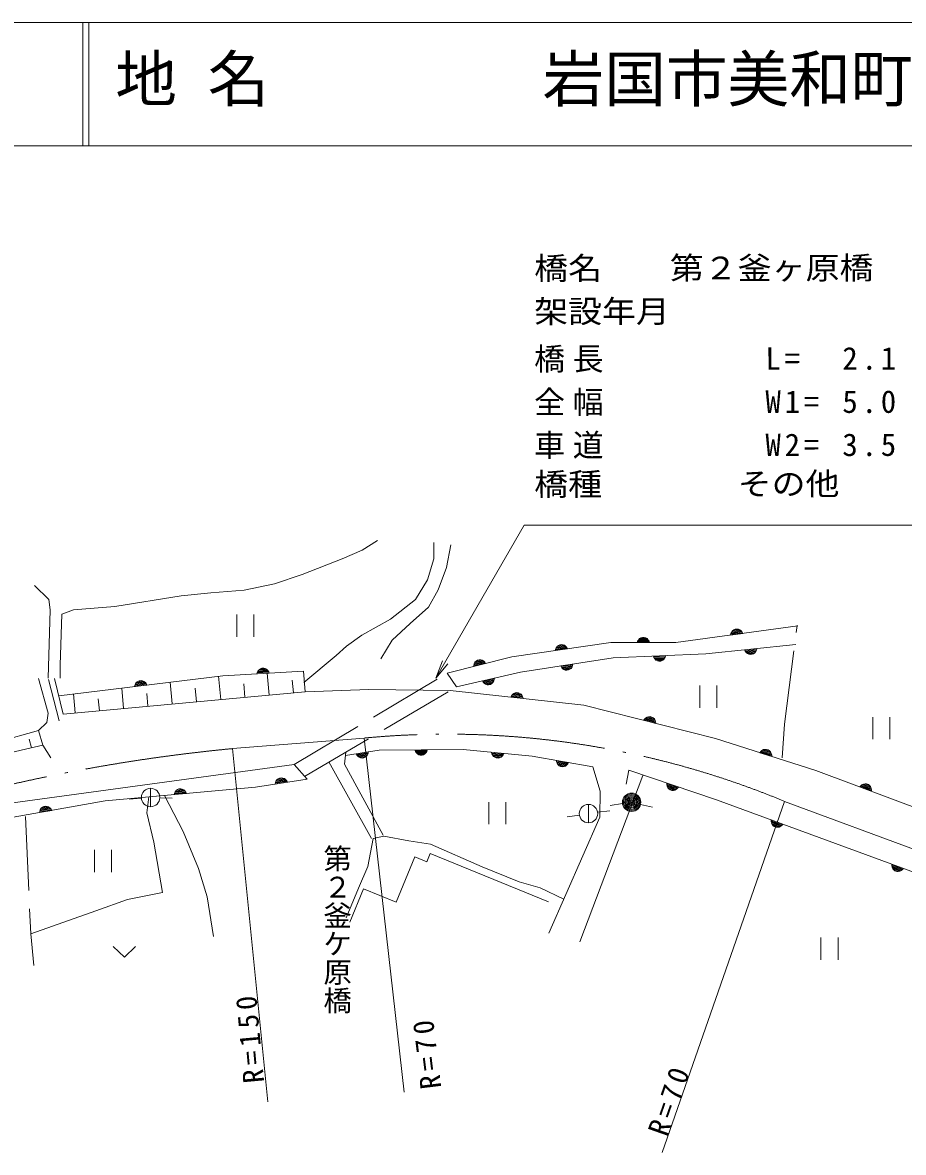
# Model space of a CAD drawing. Units: millimetres, scale not verified. Extents: x -625 to 708451, y -625 to 363079.
# Drawn here: x 391317 to 462732, y 271504 to 363079 of the extents above; entities that cross this region are included whole.
import ezdxf
from ezdxf.enums import TextEntityAlignment as Align

# ---------------------------------------------------------------- set-up
doc = ezdxf.new("R2010")
doc.units = ezdxf.units.MM
doc.header["$LTSCALE"] = 1000
doc.linetypes.add('DASHED', pattern=[7.5, 6, -1.5])
doc.linetypes.add('LONG_DASHED_DOTTED', pattern=[15.25, 12, -1.5, 0.25, -1.5])
doc.layers.add('S-SUV', color=7, linetype='Continuous', lineweight=13)
doc.styles.add('@ＭＳ ゴシック', font='')
doc.styles.add('ＭＳ ゴシック', font='')
doc.styles.get('@ＭＳ ゴシック').set_extended_font_data('@MS Gothic')
doc.styles.get('ＭＳ ゴシック').set_extended_font_data('MS Gothic')

# ---------------------------------------------------------------- blocks, each defined once
blk = doc.blocks.new('open_arrow')
at = {"color": 0, "linetype": 'Continuous', "lineweight": -2}
blk.add_lwpolyline([(7.5, 1.25), (0, 0), (7.5, -1.25)], dxfattribs=at)

msp = doc.modelspace()

# ---------------------------------------------------------------- linework, layer by layer
at = {"layer": 'S-SUV'}
for p, q in [((708451, 363079), (68451, 363079)), ((396201, 363079), (396201, 353079)), ((396701, 363079), (396701, 353079)), ((68451, 353079), (708451, 353079)), ((408689, 315092), (408689, 313292)), ((410071, 313292), (410071, 315092)), ((454166, 314179), (444276, 312823)), ((441339, 313145), (441449, 313205)), ((441449, 313205), (441567, 313243)), ((441829, 313198), (441457, 313198)), ((441567, 313243), (441722, 313243)), ((441722, 313243), (441839, 313205)), ((441839, 313205), (441949, 313145)), ((449716, 313569), (448726, 313433)), ((448726, 313433), (448750, 313552)), ((448742, 313498), (449683, 313627)), ((448750, 313552), (448793, 313657)), ((449650, 313686), (448758, 313563)), ((448787, 313630), (449602, 313742)), ((448793, 313657), (448875, 313779)), ((449549, 313798), (448828, 313699)), ((448875, 313779), (448976, 313853)), ((448879, 313769), (449478, 313851)), ((448976, 313853), (449087, 313906)), ((449353, 313897), (448984, 313847)), ((449087, 313906), (449241, 313927)), ((449241, 313927), (449362, 313906)), ((449362, 313906), (449479, 313862)), ((449479, 313862), (449591, 313766)), ((449591, 313766), (449664, 313677)), ((449664, 313677), (449716, 313569)), ((439012, 312823), (430997, 311666)), ((435500, 312316), (434510, 312173)), ((434510, 312173), (434533, 312293)), ((434526, 312239), (435466, 312374)), ((434533, 312293), (434576, 312397)), ((435432, 312433), (434541, 312304)), ((434570, 312371), (435384, 312489)), ((434576, 312397), (434657, 312520)), ((435330, 312544), (434610, 312440)), ((434657, 312520), (434757, 312595)), ((434661, 312511), (435259, 312597)), ((434757, 312595), (434868, 312649)), ((435134, 312642), (434766, 312589)), ((434868, 312649), (435021, 312671)), ((435021, 312671), (435143, 312651)), ((435143, 312651), (435261, 312607)), ((435261, 312607), (435373, 312512)), ((435373, 312512), (435446, 312424)), ((435446, 312424), (435500, 312316)), ((444276, 312823), (439012, 312823)), ((441144, 312823), (441184, 312938)), ((442144, 312823), (441144, 312823)), ((441169, 312885), (442119, 312885)), ((441184, 312938), (441242, 313035)), ((442094, 312948), (441194, 312948)), ((441232, 313010), (442054, 313010)), ((441242, 313035), (441339, 313145)), ((442009, 313073), (441282, 313073)), ((441342, 313135), (441947, 313135)), ((441949, 313145), (442047, 313035)), ((442047, 313035), (442107, 312938)), ((442107, 312938), (442144, 312823)), ((446709, 311906), (454006, 312663)), ((449860, 312233), (450855, 312336)), ((450836, 312271), (449892, 312173)), ((450855, 312336), (450827, 312218)), ((414110, 309587), (416750, 311787)), ((430997, 311666), (425733, 310350)), ((427996, 311238), (428583, 311385)), ((428083, 311332), (428188, 311397)), ((428454, 311417), (428092, 311327)), ((428188, 311397), (428338, 311435)), ((428338, 311435), (428462, 311427)), ((428462, 311427), (428583, 311395)), ((428583, 311395), (428704, 311312)), ((431675, 310430), (439212, 311587)), ((439212, 311587), (446709, 311906)), ((442461, 311725), (443460, 311767)), ((442503, 311612), (442461, 311725)), ((443437, 311704), (442488, 311663)), ((442567, 311517), (442503, 311612)), ((442516, 311602), (443415, 311640)), ((443380, 311576), (442559, 311541)), ((442669, 311411), (442567, 311517)), ((442606, 311481), (443333, 311512)), ((442782, 311356), (442669, 311411)), ((443276, 311447), (442671, 311421)), ((442901, 311323), (442782, 311356)), ((442791, 311364), (443164, 311379)), ((443171, 311372), (443056, 311330)), ((443279, 311437), (443171, 311372)), ((443371, 311551), (443279, 311437)), ((443425, 311651), (443371, 311551)), ((443460, 311767), (443425, 311651)), ((449909, 312122), (449860, 312233)), ((449979, 312032), (449909, 312122)), ((449923, 312114), (450818, 312207)), ((450787, 312141), (449969, 312056)), ((450087, 311932), (449979, 312032)), ((450020, 311998), (450744, 312073)), ((450203, 311884), (450087, 311932)), ((450691, 312005), (450089, 311942)), ((450324, 311859), (450203, 311884)), ((450212, 311892), (450583, 311931)), ((450478, 311875), (450324, 311859)), ((450591, 311924), (450478, 311875)), ((450694, 311995), (450591, 311924)), ((450780, 312115), (450694, 311995)), ((450827, 312218), (450780, 312115)), ((407545, 310140), (414083, 310513)), ((410348, 310415), (410400, 310516)), ((411256, 310477), (410358, 310426)), ((410391, 310490), (411213, 310537)), ((410400, 310516), (410491, 310631)), ((411164, 310597), (410438, 310555)), ((410491, 310631), (410597, 310697)), ((410494, 310621), (411098, 310656)), ((410597, 310697), (410713, 310741)), ((410977, 310711), (410605, 310690)), ((410713, 310741), (410867, 310750)), ((410867, 310750), (410987, 310720)), ((410987, 310720), (411100, 310666)), ((411100, 310666), (411204, 310562)), ((411204, 310562), (411269, 310468)), ((411269, 310468), (411313, 310355)), ((414237, 308840), (414083, 310513)), ((428850, 311130), (427880, 310887)), ((427880, 310887), (427891, 311008)), ((427889, 310954), (428811, 311184)), ((427891, 311008), (427923, 311117)), ((428771, 311239), (427898, 311021)), ((427919, 311090), (428717, 311290)), ((427923, 311117), (427991, 311247)), ((428659, 311339), (427953, 311163)), ((427991, 311247), (428083, 311332)), ((428704, 311312), (428786, 311232)), ((428786, 311232), (428850, 311130)), ((434949, 310933), (435938, 311084)), ((435004, 310825), (434949, 310933)), ((435922, 311019), (434983, 310875)), ((435078, 310737), (435004, 310825)), ((435018, 310817), (435907, 310953)), ((435880, 310886), (435067, 310761)), ((435191, 310643), (435078, 310737)), ((435120, 310706), (435840, 310816)), ((435309, 310601), (435191, 310643)), ((435790, 310745), (435192, 310654)), ((435430, 310581), (435309, 310601)), ((435317, 310610), (435686, 310666)), ((435584, 310605), (435430, 310581)), ((435694, 310660), (435584, 310605)), ((435794, 310736), (435694, 310660)), ((435873, 310859), (435794, 310736)), ((435915, 310964), (435873, 310859)), ((435938, 311084), (435915, 310964)), ((443056, 311330), (442901, 311323)), ((393389, 307097), (392614, 309916)), ((393420, 309823), (394287, 306477)), ((393915, 309916), (394594, 307036)), ((394246, 308514), (407545, 310140)), ((400463, 309463), (401279, 309563)), ((400470, 309489), (400553, 309610)), ((401227, 309619), (400505, 309531)), ((400553, 309610), (400655, 309683)), ((400557, 309600), (401157, 309674)), ((400655, 309683), (400767, 309734)), ((401033, 309722), (400663, 309676)), ((400767, 309734), (400921, 309753)), ((400921, 309753), (401042, 309730)), ((401042, 309730), (401159, 309684)), ((401159, 309684), (401269, 309587)), ((401269, 309587), (401340, 309497)), ((403445, 307849), (403282, 309619)), ((407378, 308210), (407205, 310098)), ((410315, 310298), (410348, 310415)), ((411313, 310355), (410315, 310298)), ((410336, 310362), (411285, 310416)), ((411312, 308572), (411149, 310346)), ((413279, 308752), (413185, 309776)), ((425733, 310350), (426491, 309234)), ((426491, 309234), (431675, 310430)), ((428596, 309720), (429570, 309944)), ((428658, 309616), (428596, 309720)), ((429560, 309878), (428634, 309664)), ((428738, 309534), (428658, 309616)), ((428673, 309609), (429549, 309811)), ((429527, 309742), (428726, 309557)), ((428858, 309449), (428738, 309534)), ((428783, 309506), (429492, 309670)), ((429448, 309596), (428858, 309459)), ((429453, 309586), (429359, 309503)), ((429523, 309715), (429453, 309586)), ((429557, 309823), (429523, 309715)), ((429570, 309944), (429557, 309823)), ((394594, 307036), (414237, 308840)), ((395577, 307126), (395436, 308660)), ((399511, 307488), (399359, 309139)), ((401391, 309387), (400399, 309266)), ((400399, 309266), (400424, 309385)), ((400416, 309331), (401359, 309447)), ((400424, 309385), (400470, 309489)), ((401327, 309506), (400433, 309396)), ((401340, 309497), (401391, 309387)), ((401478, 307668), (401383, 308695)), ((405411, 308030), (405311, 309127)), ((409345, 308391), (409243, 309496)), ((414237, 308840), (419390, 309015)), ((419390, 309015), (425997, 308943)), ((425997, 308943), (436819, 307758)), ((428979, 309415), (428858, 309449)), ((429102, 309405), (428979, 309415)), ((428987, 309425), (429350, 309509)), ((429253, 309440), (429102, 309405)), ((429359, 309503), (429253, 309440)), ((431031, 308606), (431140, 308705)), ((431798, 308560), (431075, 308639)), ((431140, 308705), (431256, 308752)), ((431142, 308694), (431743, 308629)), ((431256, 308752), (431377, 308777)), ((431633, 308703), (431263, 308744)), ((431377, 308777), (431531, 308760)), ((431531, 308760), (431644, 308710)), ((431644, 308710), (431747, 308638)), ((431747, 308638), (431831, 308518)), ((446220, 309348), (446220, 307548)), ((447602, 307548), (447602, 309348)), ((397544, 307307), (397456, 308262)), ((430911, 308405), (430963, 308515)), ((431905, 308296), (430911, 308405)), ((430943, 308465), (431887, 308361)), ((430963, 308515), (431031, 308606)), ((431869, 308426), (430974, 308524)), ((431019, 308582), (431836, 308493)), ((431831, 308518), (431880, 308415)), ((431880, 308415), (431905, 308296)), ((436819, 307758), (447506, 305047)), ((393296, 306353), (393389, 307097)), ((441825, 306707), (441946, 306790)), ((441946, 306790), (442068, 306821)), ((441946, 306780), (442533, 306631)), ((442068, 306821), (442191, 306829)), ((442434, 306721), (442073, 306812)), ((442191, 306829), (442341, 306791)), ((442341, 306791), (442446, 306725)), ((460263, 306794), (460263, 304994)), ((461644, 304994), (461644, 306794)), ((392597, 305706), (393296, 306353)), ((441678, 306525), (441745, 306627)), ((442647, 306280), (441678, 306525)), ((441718, 306580), (442638, 306346)), ((441745, 306627), (441825, 306707)), ((442630, 306413), (441757, 306634)), ((441809, 306686), (442606, 306483)), ((442578, 306555), (441873, 306734)), ((442446, 306725), (442538, 306640)), ((442538, 306640), (442605, 306510)), ((442605, 306510), (442639, 306400)), ((442639, 306400), (442647, 306280)), ((385574, 303747), (392597, 305706)), ((392027, 304292), (391862, 304999)), ((392952, 304508), (392597, 305706)), ((419022, 305090), (422251, 276392)), ((447506, 305047), (455644, 302455)), ((392952, 304508), (385546, 302781)), ((393605, 303472), (392952, 304508)), ((408337, 304232), (411197, 275590)), ((417486, 303686), (420223, 304094)), ((420223, 304094), (427037, 304152)), ((423130, 304119), (424130, 304127)), ((423169, 304004), (423130, 304119)), ((424106, 304065), (423156, 304057)), ((424130, 304127), (424091, 304012)), ((427037, 304152), (432629, 303628)), ((451172, 304000), (451256, 304075)), ((451239, 304055), (452023, 303805)), ((451256, 304075), (451383, 304151)), ((451999, 303878), (451306, 304099)), ((451382, 304140), (451958, 303957)), ((451383, 304151), (451506, 304174)), ((451506, 304174), (451629, 304174)), ((451865, 304052), (451510, 304165)), ((451629, 304174), (451777, 304127)), ((451777, 304127), (451877, 304056)), ((451877, 304056), (451964, 303965)), ((419596, 296935), (416160, 303151)), ((417519, 303951), (417427, 302976)), ((418360, 303816), (419349, 303964)), ((418414, 303708), (418360, 303816)), ((419333, 303898), (418394, 303758)), ((418488, 303621), (418414, 303708)), ((418428, 303700), (419318, 303833)), ((419290, 303765), (418476, 303644)), ((418600, 303526), (418488, 303621)), ((418530, 303589), (419250, 303696)), ((418718, 303483), (418600, 303526)), ((419200, 303626), (418601, 303536)), ((418840, 303463), (418718, 303483)), ((418727, 303492), (419095, 303547)), ((418993, 303486), (418840, 303463)), ((419104, 303541), (418993, 303486)), ((419204, 303616), (419104, 303541)), ((419284, 303739), (419204, 303616)), ((419326, 303844), (419284, 303739)), ((419349, 303964), (419326, 303844)), ((423230, 303907), (423169, 304004)), ((423181, 303994), (424081, 304002)), ((424044, 303939), (423222, 303932)), ((423328, 303798), (423230, 303907)), ((423267, 303870), (423995, 303876)), ((423438, 303739), (423328, 303798)), ((423935, 303813), (423330, 303808)), ((423556, 303702), (423438, 303739)), ((423448, 303747), (423821, 303750)), ((423711, 303704), (423556, 303702)), ((423828, 303742), (423711, 303704)), ((423938, 303803), (423828, 303742)), ((424035, 303914), (423938, 303803)), ((424091, 304012), (424035, 303914)), ((429362, 303819), (429335, 303937)), ((429335, 303937), (430331, 303843)), ((430300, 303784), (429354, 303872)), ((429412, 303716), (429362, 303819)), ((429373, 303808), (430269, 303724)), ((430226, 303665), (429407, 303742)), ((429499, 303597), (429412, 303716)), ((429446, 303675), (430171, 303607)), ((429603, 303527), (429499, 303597)), ((430105, 303551), (429503, 303607)), ((429717, 303479), (429603, 303527)), ((429614, 303534), (429985, 303499)), ((429871, 303465), (429717, 303479)), ((429991, 303491), (429871, 303465)), ((430107, 303541), (429991, 303491)), ((430214, 303641), (430107, 303541)), ((430280, 303733), (430214, 303641)), ((430331, 303843), (430280, 303733)), ((432629, 303628), (437550, 302754)), ((434614, 303159), (434597, 303279)), ((434597, 303279), (435582, 303104)), ((435546, 303047), (434611, 303213)), ((434656, 303052), (434614, 303159)), ((434624, 303147), (435511, 302989)), ((451099, 303902), (451172, 304000)), ((452052, 303599), (451099, 303902)), ((451142, 303954), (452047, 303666)), ((452042, 303733), (451184, 304006)), ((451964, 303965), (452023, 303831)), ((452023, 303831), (452051, 303720)), ((452051, 303720), (452052, 303599)), ((387898, 299479), (413341, 302945)), ((413341, 302945), (414395, 301764)), ((417427, 302976), (420556, 297213)), ((435463, 302935), (434653, 303078)), ((434733, 302927), (434656, 303052)), ((434686, 303009), (435403, 302882)), ((434830, 302849), (434733, 302927)), ((435333, 302831), (434737, 302936)), ((434940, 302791), (434830, 302849)), ((434842, 302854), (435208, 302789)), ((435092, 302764), (434940, 302791)), ((435214, 302781), (435092, 302764)), ((435333, 302820), (435214, 302781)), ((435448, 302912), (435333, 302820)), ((435522, 302998), (435448, 302912)), ((435582, 303104), (435522, 302998)), ((437550, 302754), (438159, 300789)), ((440464, 302477), (440241, 301347)), ((440464, 302477), (447585, 300070)), ((455644, 302455), (479798, 293445)), ((410191, 301110), (414395, 301764)), ((412787, 301514), (411799, 301360)), ((411799, 301360), (411821, 301480)), ((411814, 301426), (412753, 301572)), ((411821, 301480), (411863, 301585)), ((412718, 301630), (411829, 301491)), ((411857, 301559), (412669, 301685)), ((411863, 301585), (411942, 301709)), ((412615, 301740), (411896, 301628)), ((411942, 301709), (412041, 301785)), ((411946, 301699), (412544, 301792)), ((412041, 301785), (412152, 301840)), ((412418, 301836), (412050, 301779)), ((412152, 301840), (412305, 301864)), ((412305, 301864), (412427, 301845)), ((412427, 301845), (412545, 301802)), ((412545, 301802), (412658, 301709)), ((412658, 301709), (412732, 301622)), ((412732, 301622), (412787, 301514)), ((441604, 302060), (436492, 288583)), ((443550, 301313), (443551, 301434)), ((443575, 301202), (443550, 301313)), ((443551, 301434), (444498, 301114)), ((444454, 301063), (443554, 301367)), ((443558, 301300), (444411, 301011)), ((459279, 301222), (459367, 301293)), ((459367, 301293), (459497, 301362)), ((460099, 301060), (459418, 301314)), ((459496, 301352), (460063, 301140)), ((459497, 301362), (459621, 301380)), ((459621, 301380), (459744, 301374)), ((459974, 301240), (459625, 301370)), ((459744, 301374), (459889, 301320)), ((459889, 301320), (459986, 301243)), ((398017, 299989), (410191, 301110)), ((401692, 301016), (401692, 299523)), ((403606, 300504), (403635, 300622)), ((404602, 300595), (403606, 300504)), ((403625, 300568), (404571, 300655)), ((403635, 300622), (403684, 300724)), ((404540, 300715), (403644, 300633)), ((403676, 300698), (404495, 300774)), ((403684, 300724), (403771, 300843)), ((404444, 300832), (403720, 300765)), ((403771, 300843), (403875, 300912)), ((403774, 300833), (404376, 300888)), ((403875, 300912), (403988, 300961)), ((404254, 300940), (403883, 300906)), ((403988, 300961), (404143, 300975)), ((404143, 300975), (404263, 300948)), ((404263, 300948), (404378, 300899)), ((404378, 300899), (404485, 300798)), ((404485, 300798), (404554, 300706)), ((404554, 300706), (404602, 300595)), ((438159, 300789), (438128, 298683)), ((443632, 301066), (443575, 301202)), ((444355, 300964), (443576, 301228)), ((443599, 301154), (444288, 300921)), ((443717, 300974), (443632, 301066)), ((444211, 300881), (443638, 301075)), ((443817, 300901), (443717, 300974)), ((443729, 300978), (444082, 300859)), ((443963, 300851), (443817, 300901)), ((444087, 300849), (443963, 300851)), ((444210, 300871), (444087, 300849)), ((444338, 300944), (444210, 300871)), ((444423, 301018), (444338, 300944)), ((444498, 301114), (444423, 301018)), ((459201, 301128), (459279, 301222)), ((460138, 300778), (459201, 301128)), ((459247, 301178), (460137, 300846)), ((460135, 300913), (459292, 301227)), ((459349, 301273), (460120, 300986)), ((459986, 301243), (460068, 301149)), ((460068, 301149), (460121, 301012)), ((460121, 301012), (460143, 300899)), ((460143, 300899), (460138, 300778)), ((388357, 298291), (398017, 299989)), ((392830, 299405), (392928, 299483)), ((392835, 299395), (393430, 299500)), ((392928, 299483), (393038, 299540)), ((393304, 299541), (392937, 299477)), ((393038, 299540), (393190, 299567)), ((393190, 299567), (393312, 299550)), ((393312, 299550), (393431, 299510)), ((393431, 299510), (393546, 299419)), ((400944, 300210), (399947, 300130)), ((402441, 300243), (403440, 300208)), ((429114, 299901), (429114, 298101)), ((430496, 298101), (430496, 299901)), ((437199, 299715), (437199, 298223)), ((439953, 299772), (438964, 299627)), ((441425, 299708), (442398, 299478)), ((443186, 271504), (453102, 299955)), ((447585, 300070), (467151, 292904)), ((393679, 299226), (392694, 299053)), ((392694, 299053), (392714, 299173)), ((392708, 299119), (393644, 299284)), ((392714, 299173), (392753, 299279)), ((393608, 299341), (392722, 299185)), ((392748, 299253), (393558, 299395)), ((392753, 299279), (392830, 299405)), ((393503, 299449), (392786, 299323)), ((393546, 299419), (393622, 299333)), ((393622, 299333), (393679, 299226)), ((438128, 298683), (433976, 289264)), ((436458, 298851), (435471, 298693)), ((437942, 299068), (438933, 299200)), ((452003, 298330), (452007, 298451)), ((452026, 298218), (452003, 298330)), ((452007, 298451), (452946, 298107)), ((452901, 298057), (452009, 298384)), ((452011, 298316), (452856, 298007)), ((452079, 298081), (452026, 298218)), ((452799, 297961), (452027, 298244)), ((452048, 298170), (452731, 297919)), ((452162, 297987), (452079, 298081)), ((452653, 297881), (452085, 298089)), ((452259, 297911), (452162, 297987)), ((452174, 297990), (452524, 297862)), ((452405, 297858), (452259, 297911)), ((452528, 297853), (452405, 297858)), ((452652, 297871), (452528, 297853)), ((452781, 297941), (452652, 297871)), ((452869, 298013), (452781, 297941)), ((452946, 298107), (452869, 298013)), ((397156, 296025), (397156, 294225)), ((398538, 294225), (398538, 296025)), ((421611, 291782), (423111, 295457)), ((423111, 295457), (424089, 295058)), ((424089, 295058), (424359, 295721)), ((424359, 295721), (433944, 291808)), ((461786, 294747), (461790, 294868)), ((461808, 294635), (461786, 294747)), ((461790, 294868), (462729, 294524)), ((462684, 294474), (461792, 294800)), ((461794, 294733), (462639, 294423)), ((461862, 294498), (461808, 294635)), ((462582, 294378), (461810, 294661)), ((461831, 294586), (462514, 294336)), ((461945, 294404), (461862, 294498)), ((462436, 294298), (461868, 294506)), ((462042, 294328), (461945, 294404)), ((461957, 294407), (462307, 294279)), ((462188, 294275), (462042, 294328)), ((462311, 294269), (462188, 294275)), ((462435, 294288), (462311, 294269)), ((462564, 294358), (462435, 294288)), ((462652, 294429), (462564, 294358)), ((462729, 294524), (462652, 294429)), ((417852, 290179), (418950, 292868)), ((418950, 292868), (421611, 291782)), ((456050, 288922), (456050, 287122)), ((457431, 287122), (457431, 288922)), ((398673, 288190), (399573, 287340)), ((399573, 287340), (400473, 288190))]:
    msp.add_line(p, q, dxfattribs=at)
at = {"layer": 'S-SUV', "linetype": 'DASHED'}
for p, q in [((418862, 320322), (420093, 321114)), ((424669, 320938), (424669, 319618)), ((426033, 320762), (425681, 318914)), ((413978, 318342), (417234, 319618)), ((417234, 319618), (418862, 320322)), ((424669, 319618), (424141, 317902)), ((425681, 318914), (425021, 317110)), ((411734, 317594), (413978, 318342)), ((424141, 317902), (423173, 316318)), ((392288, 317462), (393432, 316318)), ((406587, 316846), (409270, 317066)), ((409270, 317066), (411734, 317594)), ((425021, 317110), (424229, 315702)), ((393432, 316318), (393564, 315482)), ((398799, 315746), (404167, 316626)), ((404167, 316626), (406587, 316846)), ((423173, 316318), (421149, 314734)), ((393564, 315482), (393388, 309939)), ((394355, 310995), (394487, 315130)), ((394487, 315130), (395455, 315482)), ((395455, 315482), (398799, 315746)), ((424229, 315702), (422733, 314382)), ((421149, 314734), (418818, 313415)), ((422733, 314382), (421281, 313019)), ((453096, 306205), (454111, 314222)), ((418818, 313415), (417586, 312535)), ((417586, 312535), (416750, 311787)), ((421281, 313019), (420357, 311523)), ((394355, 309939), (394355, 310995)), ((413341, 302945), (425733, 310350)), ((414179, 301985), (426491, 309234)), ((452901, 303478), (453096, 306205)), ((402836, 300433), (404348, 297512)), ((401394, 299040), (401561, 300315)), ((391566, 298734), (391973, 289211)), ((401955, 296646), (401394, 299040)), ((404348, 297512), (405570, 294507)), ((419298, 294686), (419732, 296948)), ((419732, 296948), (420599, 297134)), ((420599, 297134), (422644, 296762)), ((422644, 296762), (424379, 296483)), ((402668, 292572), (401955, 296646)), ((424379, 296483), (428592, 294655)), ((405570, 294507), (406283, 292216)), ((418554, 292920), (419298, 294686)), ((428592, 294655), (431566, 293447)), ((431566, 293447), (433270, 292951)), ((399816, 292012), (402668, 292572)), ((406283, 292216), (406793, 289007)), ((417563, 290504), (418554, 292920)), ((433270, 292951), (435191, 292022)), ((397269, 291095), (399816, 292012)), ((391973, 289211), (397269, 291095)), ((391973, 289211), (392228, 286665))]:
    msp.add_line(p, q, dxfattribs=at)
at = {"layer": 'S-SUV', "linetype": 'LONG_DASHED_DOTTED'}
for p, q in [((408337, 304232), (419022, 305090)), ((453102, 299955), (480150, 289930))]:
    msp.add_line(p, q, dxfattribs=at)
at = {"layer": 'S-SUV'}
msp.add_lwpolyline([(424829, 309932), (431991, 322337), (463896, 322337)], dxfattribs=at)
for centre, radius in [((401692, 300270), 746), ((440695, 299881), 746), ((440695, 299881), 660), ((440695, 299881), 574), ((437199, 298969), 746), ((440695, 299881), 484), ((440695, 299881), 398), ((440695, 299881), 292), ((440695, 299881), 202), ((440695, 299881), 116), ((440695, 299881), 22.5)]:
    msp.add_circle(centre, radius, dxfattribs=at)
at = {"layer": 'S-SUV', "linetype": 'LONG_DASHED_DOTTED'}
for centre, radius, start, end in [((425733, 233966), 71440, 67.47414, 95.39047), ((421647, 165135), 139733, 95.46613, 107.73846)]:
    msp.add_arc(centre, radius, start, end, dxfattribs=at)

# ---------------------------------------------------------------- block references
at = {"layer": 'S-SUV', "xscale": 200, "yscale": 200, "rotation": 60}
msp.add_blockref('open_arrow', (424829, 309932), dxfattribs=at)

# ---------------------------------------------------------------- texts
at = {"layer": 'S-SUV', "style": 'ＭＳ ゴシック'}
for s, p in [('地 名', (398830, 355579)), ('岩国市美和町上駄床', (433475, 355579))]:
    msp.add_text(s, height=3666, dxfattribs=at).set_placement(p, align=Align.BOTTOM_LEFT)
at = {"layer": 'S-SUV', "style": 'ＭＳ ゴシック', "width": 1.1}
for s, p in [('橋名\u3000\u3000第２釜ヶ原橋', (432798, 341696)), ('架設年月\u3000\u3000', (432798, 338196)), ('橋種\u3000\u3000\u3000\u3000その他', (432798, 324196))]:
    msp.add_text(s, height=1833, rotation=0.1, dxfattribs=at).set_placement(p, align=Align.BOTTOM_LEFT)
at = {"layer": 'S-SUV', "style": '@ＭＳ ゴシック'}
msp.add_text('第２釜ケ原橋', height=1686, rotation=270, dxfattribs=at).set_placement((415480, 296486), align=Align.BOTTOM_LEFT)
at = {"layer": 'S-SUV', "attachment_point": 7, "style": 'ＭＳ ゴシック'}
for s, insert, char_height, rotation in [('\\T1.25;橋長\u3000\u3000\u3000\u3000L=\\~\\~2.1', (432798, 334696), 1833, 0.1), ('\\T1.25;全幅\u3000\u3000\u3000\u3000W1=\\~5.0', (432798, 331196), 1833, 0.1), ('\\T1.25;車道\u3000\u3000\u3000\u3000W2=\\~3.5', (432798, 327696), 1833, 0.1), ('\\T1.3;R=150', (410933, 277190), 1686, 95.2), ('\\T1.3;R=70', (425301, 276743), 1686, 96.9), ('\\T1.3;R=70', (443591, 272695), 1686, 70.6)]:
    msp.add_mtext(s, dxfattribs=dict(at, insert=insert, char_height=char_height, rotation=rotation))

doc.saveas('drawing.dxf')
